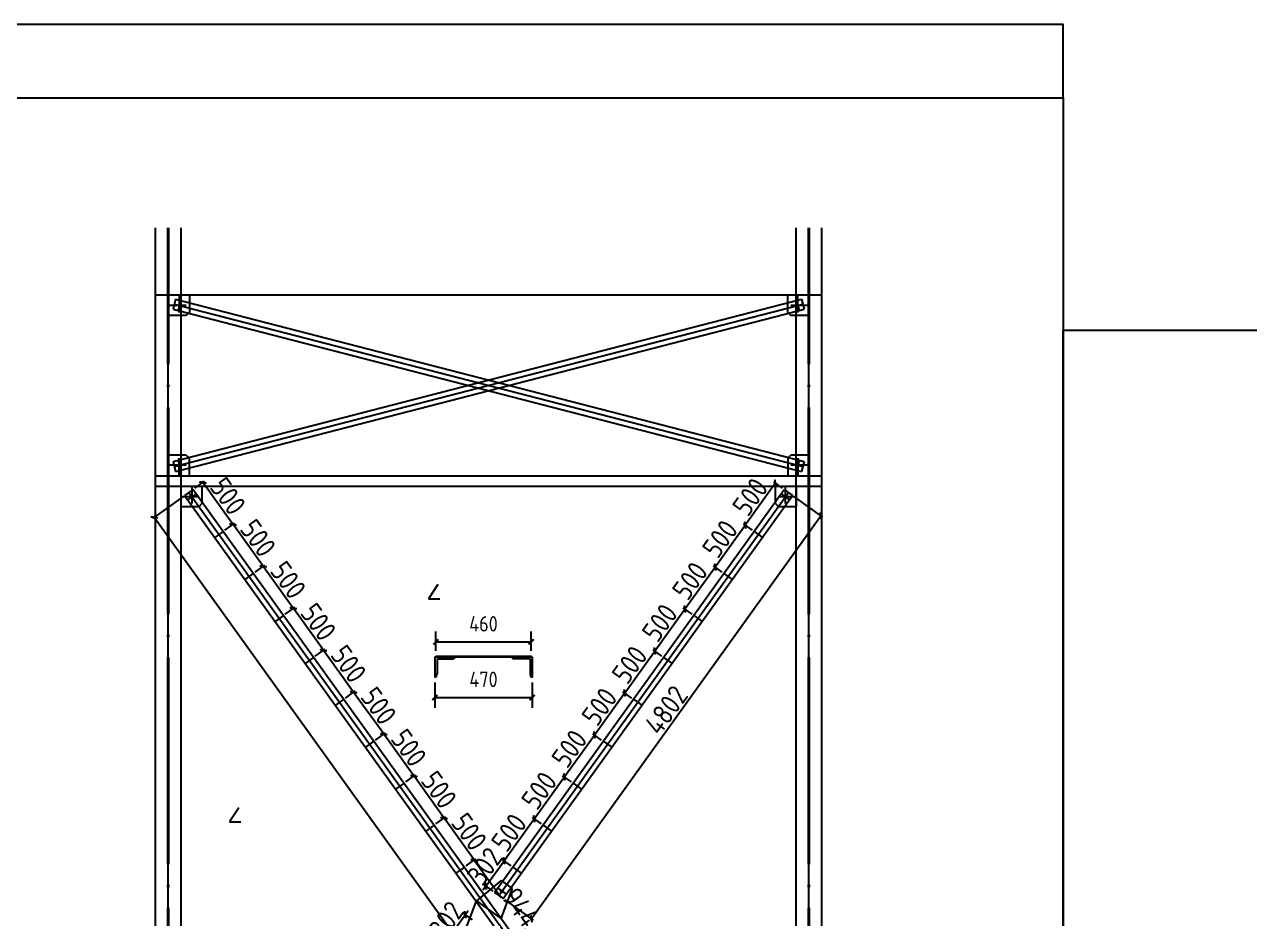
# Model space of a CAD drawing. Extents: x 564571 to 676920, y 109762 to 182243.
# Drawn here: x 597187 to 609042, y 167069 to 175721 of the extents above; entities that cross this region are included whole.
import ezdxf

# ---------------------------------------------------------------- set-up
doc = ezdxf.new("R2010")
doc.units = 0
doc.header["$LTSCALE"] = 1000
doc.header["$MEASUREMENT"] = 0
doc.linetypes.add('DOTE', pattern=[2.42, 2, -0.2, 0.02, -0.2])
doc.layers.add('DOTE', color=1, linetype='Continuous')
doc.styles.get("Standard").update_dxf_attribs({"font": 'gbenor.shx', "bigfont": 'gbcbig.shx'})
doc.dimstyles.get("Standard").update_dxf_attribs({"dimscale": 100, "dimtxt": 3.5, "dimasz": 1, "dimexe": 2.5, "dimexo": 3, "dimgap": 1.5, "dimtad": 1, "dimdec": 0, "dimzin": 0, "dimdsep": 46, "dimtxsty": 'Standard', "dimblk": 'ARCHTICK', "dimcen": 0.09, "dimadec": 0, "dimazin": 0, "dimtfac": 1, "dimtdec": 0, "dimtix": 1, "dimtmove": 2, "dimatfit": 3, "dimfxl": 1, "dimtolj": 1, "dimtzin": 0, "dimarcsym": 0})

# ---------------------------------------------------------------- blocks, each defined once
blk = doc.blocks.new('_ArchTick')
at = {"color": 0, "linetype": 'ByBlock', "const_width": 0.4}
blk.add_lwpolyline([(-0.5, -0.5), (0.5, 0.5)], dxfattribs=at)
blk = doc.blocks.new('*D145')
at = {"color": 3, "lineweight": -2}
for p, q in [((601159, 169353), (601159, 169108)), ((602099, 169353), (602099, 169108)), ((601159, 169208), (602099, 169208))]:
    blk.add_line(p, q, dxfattribs=at)
at = {"layer": 'Defpoints', "color": 0}
for p in [(601159, 169403), (602099, 169403), (602099, 169208)]:
    blk.add_point(p, dxfattribs=at)
at = {"color": 3, "lineweight": -2, "xscale": 50, "yscale": 50, "zscale": 50, "rotation": 180}
blk.add_blockref('_ArchTick', (601159, 169208), dxfattribs=at)
at = {"color": 3, "lineweight": -2, "xscale": 50, "yscale": 50, "zscale": 50}
blk.add_blockref('_ArchTick', (602099, 169208), dxfattribs=at)
at = {"color": 0, "insert": (601629, 169383), "char_height": 150, "attachment_point": 5}
blk.add_mtext('\\A1;470', dxfattribs=at)
blk = doc.blocks.new('*D155')
at = {"color": 3, "lineweight": -2}
for p, q in [((601277, 166861), (601453, 167106)), ((601522, 167057), (601437, 167118)), ((601453, 167106), (601482, 167147)), ((601277, 166861), (601248, 166821)), ((601346, 166811), (601261, 166873))]:
    blk.add_line(p, q, dxfattribs=at)
at = {"layer": 'Defpoints', "color": 0}
for p in [(601453, 167106), (601539, 167045), (601362, 166800)]:
    blk.add_point(p, dxfattribs=at)
at = {"color": 3, "lineweight": -2, "xscale": 50, "yscale": 50, "zscale": 50}
for p, rotation in [((601453, 167106), 234.3012843990553), ((601277, 166861), 54.30128439905529)]:
    blk.add_blockref('_ArchTick', p, dxfattribs=dict(at, rotation=rotation))
at = {"color": 0, "insert": (601268, 167054), "char_height": 200, "attachment_point": 5, "rotation": 54.3013}
blk.add_mtext('\\A1;302', dxfattribs=at)
blk = doc.blocks.new('*D156')
at = {"color": 3, "lineweight": -2}
for p, q in [((601651, 167382), (601828, 167628)), ((601897, 167578), (601811, 167639)), ((601828, 167628), (601857, 167668)), ((601721, 167333), (601635, 167394)), ((601651, 167382), (601622, 167342))]:
    blk.add_line(p, q, dxfattribs=at)
at = {"layer": 'Defpoints', "color": 0}
for p in [(601828, 167628), (601913, 167566), (601737, 167321)]:
    blk.add_point(p, dxfattribs=at)
at = {"color": 3, "lineweight": -2, "xscale": 50, "yscale": 50, "zscale": 50}
for p, rotation in [((601828, 167628), 234.3012843990553), ((601651, 167382), 54.30128439905529)]:
    blk.add_blockref('_ArchTick', p, dxfattribs=dict(at, rotation=rotation))
at = {"color": 0, "insert": (601642, 167575), "char_height": 200, "attachment_point": 5, "rotation": 54.3013}
blk.add_mtext('\\A1;302', dxfattribs=at)
blk = doc.blocks.new('*D157')
at = {"color": 3, "lineweight": -2}
for p, q in [((601822, 167619), (602125, 168042)), ((602189, 167984), (602103, 168045)), ((601897, 167578), (601811, 167639))]:
    blk.add_line(p, q, dxfattribs=at)
at = {"layer": 'Defpoints', "color": 0}
for p in [(602119, 168034), (602205, 167972), (601913, 167566)]:
    blk.add_point(p, dxfattribs=at)
at = {"color": 3, "lineweight": -2, "xscale": 50, "yscale": 50, "zscale": 50}
for p, rotation in [((602119, 168034), 54.30128439905531), ((601828, 167628), 234.3012843990553)]:
    blk.add_blockref('_ArchTick', p, dxfattribs=dict(at, rotation=rotation))
at = {"color": 0, "insert": (601876, 167901), "char_height": 200, "attachment_point": 5, "rotation": 54.3013}
blk.add_mtext('\\A1;500', dxfattribs=at)
blk = doc.blocks.new('*D158')
at = {"color": 3, "lineweight": -2}
for p, q in [((602114, 168025), (602417, 168448)), ((602480, 168390), (602395, 168451)), ((602189, 167984), (602103, 168045))]:
    blk.add_line(p, q, dxfattribs=at)
at = {"layer": 'Defpoints', "color": 0}
for p in [(602411, 168440), (602497, 168378), (602205, 167972)]:
    blk.add_point(p, dxfattribs=at)
at = {"color": 3, "lineweight": -2, "xscale": 50, "yscale": 50, "zscale": 50}
for p, rotation in [((602411, 168440), 54.30128439905531), ((602119, 168034), 234.3012843990553)]:
    blk.add_blockref('_ArchTick', p, dxfattribs=dict(at, rotation=rotation))
at = {"color": 0, "insert": (602168, 168307), "char_height": 200, "attachment_point": 5, "rotation": 54.3013}
blk.add_mtext('\\A1;500', dxfattribs=at)
blk = doc.blocks.new('*D159')
at = {"color": 3, "lineweight": -2}
for p, q in [((602405, 168432), (602709, 168854)), ((602772, 168796), (602687, 168857)), ((602480, 168390), (602395, 168451))]:
    blk.add_line(p, q, dxfattribs=at)
at = {"layer": 'Defpoints', "color": 0}
for p in [(602703, 168846), (602788, 168784), (602497, 168378)]:
    blk.add_point(p, dxfattribs=at)
at = {"color": 3, "lineweight": -2, "xscale": 50, "yscale": 50, "zscale": 50}
for p, rotation in [((602703, 168846), 54.30128439905531), ((602411, 168440), 234.3012843990553)]:
    blk.add_blockref('_ArchTick', p, dxfattribs=dict(at, rotation=rotation))
at = {"color": 0, "insert": (602460, 168713), "char_height": 200, "attachment_point": 5, "rotation": 54.3013}
blk.add_mtext('\\A1;500', dxfattribs=at)
blk = doc.blocks.new('*D160')
at = {"color": 3, "lineweight": -2}
for p, q in [((602697, 168838), (603000, 169260)), ((603064, 169202), (602978, 169263)), ((602772, 168796), (602687, 168857))]:
    blk.add_line(p, q, dxfattribs=at)
at = {"layer": 'Defpoints', "color": 0}
for p in [(602995, 169252), (603080, 169190), (602788, 168784)]:
    blk.add_point(p, dxfattribs=at)
at = {"color": 3, "lineweight": -2, "xscale": 50, "yscale": 50, "zscale": 50}
for p, rotation in [((602995, 169252), 54.30128439905531), ((602703, 168846), 234.3012843990553)]:
    blk.add_blockref('_ArchTick', p, dxfattribs=dict(at, rotation=rotation))
at = {"color": 0, "insert": (602751, 169119), "char_height": 200, "attachment_point": 5, "rotation": 54.3013}
blk.add_mtext('\\A1;500', dxfattribs=at)
blk = doc.blocks.new('*D161')
at = {"color": 3, "lineweight": -2}
for p, q in [((602989, 169244), (603292, 169666)), ((603356, 169608), (603270, 169669)), ((603064, 169202), (602978, 169263))]:
    blk.add_line(p, q, dxfattribs=at)
at = {"layer": 'Defpoints', "color": 0}
for p in [(603286, 169658), (603372, 169596), (603080, 169190)]:
    blk.add_point(p, dxfattribs=at)
at = {"color": 3, "lineweight": -2, "xscale": 50, "yscale": 50, "zscale": 50}
for p, rotation in [((603286, 169658), 54.30128439905531), ((602995, 169252), 234.3012843990553)]:
    blk.add_blockref('_ArchTick', p, dxfattribs=dict(at, rotation=rotation))
at = {"color": 0, "insert": (603043, 169525), "char_height": 200, "attachment_point": 5, "rotation": 54.3013}
blk.add_mtext('\\A1;500', dxfattribs=at)
blk = doc.blocks.new('*D162')
at = {"color": 3, "lineweight": -2}
for p, q in [((603281, 169650), (603584, 170072)), ((603647, 170014), (603562, 170076)), ((603356, 169608), (603270, 169669))]:
    blk.add_line(p, q, dxfattribs=at)
at = {"layer": 'Defpoints', "color": 0}
for p in [(603578, 170064), (603664, 170002), (603372, 169596)]:
    blk.add_point(p, dxfattribs=at)
at = {"color": 3, "lineweight": -2, "xscale": 50, "yscale": 50, "zscale": 50}
for p, rotation in [((603578, 170064), 54.30128439905531), ((603286, 169658), 234.3012843990553)]:
    blk.add_blockref('_ArchTick', p, dxfattribs=dict(at, rotation=rotation))
at = {"color": 0, "insert": (603335, 169931), "char_height": 200, "attachment_point": 5, "rotation": 54.3013}
blk.add_mtext('\\A1;500', dxfattribs=at)
blk = doc.blocks.new('*D163')
at = {"color": 3, "lineweight": -2}
for p, q in [((603572, 170056), (603876, 170478)), ((603939, 170420), (603854, 170482)), ((603647, 170014), (603562, 170076))]:
    blk.add_line(p, q, dxfattribs=at)
at = {"layer": 'Defpoints', "color": 0}
for p in [(603870, 170470), (603955, 170409), (603664, 170002)]:
    blk.add_point(p, dxfattribs=at)
at = {"color": 3, "lineweight": -2, "xscale": 50, "yscale": 50, "zscale": 50}
for p, rotation in [((603870, 170470), 54.30128439905531), ((603578, 170064), 234.3012843990553)]:
    blk.add_blockref('_ArchTick', p, dxfattribs=dict(at, rotation=rotation))
at = {"color": 0, "insert": (603627, 170337), "char_height": 200, "attachment_point": 5, "rotation": 54.3013}
blk.add_mtext('\\A1;500', dxfattribs=at)
blk = doc.blocks.new('*D164')
at = {"color": 3, "lineweight": -2}
for p, q in [((603864, 170462), (604168, 170884)), ((604231, 170826), (604145, 170888)), ((603939, 170420), (603854, 170482))]:
    blk.add_line(p, q, dxfattribs=at)
at = {"layer": 'Defpoints', "color": 0}
for p in [(604162, 170876), (604247, 170815), (603955, 170409)]:
    blk.add_point(p, dxfattribs=at)
at = {"color": 3, "lineweight": -2, "xscale": 50, "yscale": 50, "zscale": 50}
for p, rotation in [((604162, 170876), 54.30128439905531), ((603870, 170470), 234.3012843990553)]:
    blk.add_blockref('_ArchTick', p, dxfattribs=dict(at, rotation=rotation))
at = {"color": 0, "insert": (603918, 170743), "char_height": 200, "attachment_point": 5, "rotation": 54.3013}
blk.add_mtext('\\A1;500', dxfattribs=at)
blk = doc.blocks.new('*D165')
at = {"color": 3, "lineweight": -2}
for p, q in [((604156, 170868), (604459, 171290)), ((604523, 171232), (604437, 171294)), ((604231, 170826), (604145, 170888))]:
    blk.add_line(p, q, dxfattribs=at)
at = {"layer": 'Defpoints', "color": 0}
for p in [(604453, 171282), (604539, 171221), (604247, 170815)]:
    blk.add_point(p, dxfattribs=at)
at = {"color": 3, "lineweight": -2, "xscale": 50, "yscale": 50, "zscale": 50}
for p, rotation in [((604453, 171282), 54.30128439905531), ((604162, 170876), 234.3012843990553)]:
    blk.add_blockref('_ArchTick', p, dxfattribs=dict(at, rotation=rotation))
at = {"color": 0, "insert": (604210, 171149), "char_height": 200, "attachment_point": 5, "rotation": 54.3013}
blk.add_mtext('\\A1;500', dxfattribs=at)
blk = doc.blocks.new('*D174')
at = {"color": 3, "lineweight": -2}
for p, q in [((601460, 167578), (601555, 167646)), ((601533, 167643), (601799, 167273)), ((602096, 166860), (602021, 166965)), ((602011, 166811), (602106, 166880))]:
    blk.add_line(p, q, dxfattribs=at)
at = {"layer": 'Defpoints', "color": 0}
for p in [(601539, 167635), (601444, 167566), (601994, 166800)]:
    blk.add_point(p, dxfattribs=at)
at = {"color": 3, "lineweight": -2, "xscale": 50, "yscale": 50, "zscale": 50}
for p, rotation in [((601539, 167635), 125.6987156009447), ((602090, 166868), 305.6987156009446)]:
    blk.add_blockref('_ArchTick', p, dxfattribs=dict(at, rotation=rotation))
at = {"color": 0, "insert": (601990, 167176), "char_height": 200, "attachment_point": 5, "rotation": 305.6987}
blk.add_mtext('\\A1;944', dxfattribs=at)
blk = doc.blocks.new('*D175')
at = {"color": 3, "lineweight": -2}
for p, q in [((601168, 167984), (601264, 168052)), ((601545, 167627), (601241, 168049)), ((601460, 167578), (601555, 167646))]:
    blk.add_line(p, q, dxfattribs=at)
at = {"layer": 'Defpoints', "color": 0}
for p in [(601247, 168041), (601152, 167972), (601444, 167566)]:
    blk.add_point(p, dxfattribs=at)
at = {"color": 3, "lineweight": -2, "xscale": 50, "yscale": 50, "zscale": 50}
for p, rotation in [((601247, 168041), 125.6987156009447), ((601539, 167635), 305.6987156009446)]:
    blk.add_blockref('_ArchTick', p, dxfattribs=dict(at, rotation=rotation))
at = {"color": 0, "insert": (601491, 167908), "char_height": 200, "attachment_point": 5, "rotation": 305.6987}
blk.add_mtext('\\A1;500', dxfattribs=at)
blk = doc.blocks.new('*D176')
at = {"color": 3, "lineweight": -2}
for p, q in [((600876, 168390), (600972, 168459)), ((601253, 168033), (600950, 168455)), ((601168, 167984), (601264, 168052))]:
    blk.add_line(p, q, dxfattribs=at)
at = {"layer": 'Defpoints', "color": 0}
for p in [(600860, 168378), (600956, 168447), (601152, 167972)]:
    blk.add_point(p, dxfattribs=at)
at = {"color": 3, "lineweight": -2, "xscale": 50, "yscale": 50, "zscale": 50}
for p, rotation in [((600956, 168447), 125.6987156009447), ((601247, 168041), 305.6987156009446)]:
    blk.add_blockref('_ArchTick', p, dxfattribs=dict(at, rotation=rotation))
at = {"color": 0, "insert": (601199, 168314), "char_height": 200, "attachment_point": 5, "rotation": 305.6987}
blk.add_mtext('\\A1;500', dxfattribs=at)
blk = doc.blocks.new('*D177')
at = {"color": 3, "lineweight": -2}
for p, q in [((600585, 168796), (600680, 168865)), ((600961, 168439), (600658, 168861)), ((600876, 168390), (600972, 168459))]:
    blk.add_line(p, q, dxfattribs=at)
at = {"layer": 'Defpoints', "color": 0}
for p in [(600664, 168853), (600568, 168784), (600860, 168378)]:
    blk.add_point(p, dxfattribs=at)
at = {"color": 3, "lineweight": -2, "xscale": 50, "yscale": 50, "zscale": 50}
for p, rotation in [((600664, 168853), 125.6987156009447), ((600956, 168447), 305.6987156009446)]:
    blk.add_blockref('_ArchTick', p, dxfattribs=dict(at, rotation=rotation))
at = {"color": 0, "insert": (600907, 168720), "char_height": 200, "attachment_point": 5, "rotation": 305.6987}
blk.add_mtext('\\A1;500', dxfattribs=at)
blk = doc.blocks.new('*D178')
at = {"color": 3, "lineweight": -2}
for p, q in [((600293, 169202), (600388, 169271)), ((600670, 168845), (600366, 169267)), ((600585, 168796), (600680, 168865))]:
    blk.add_line(p, q, dxfattribs=at)
at = {"layer": 'Defpoints', "color": 0}
for p in [(600277, 169190), (600372, 169259), (600568, 168784)]:
    blk.add_point(p, dxfattribs=at)
at = {"color": 3, "lineweight": -2, "xscale": 50, "yscale": 50, "zscale": 50}
for p, rotation in [((600372, 169259), 125.6987156009447), ((600664, 168853), 305.6987156009446)]:
    blk.add_blockref('_ArchTick', p, dxfattribs=dict(at, rotation=rotation))
at = {"color": 0, "insert": (600615, 169126), "char_height": 200, "attachment_point": 5, "rotation": 305.6987}
blk.add_mtext('\\A1;500', dxfattribs=at)
blk = doc.blocks.new('*D179')
at = {"color": 3, "lineweight": -2}
for p, q in [((600001, 169608), (600096, 169677)), ((600378, 169251), (600074, 169673)), ((600293, 169202), (600388, 169271))]:
    blk.add_line(p, q, dxfattribs=at)
at = {"layer": 'Defpoints', "color": 0}
for p in [(600080, 169665), (599985, 169596), (600277, 169190)]:
    blk.add_point(p, dxfattribs=at)
at = {"color": 3, "lineweight": -2, "xscale": 50, "yscale": 50, "zscale": 50}
for p, rotation in [((600080, 169665), 125.6987156009447), ((600372, 169259), 305.6987156009446)]:
    blk.add_blockref('_ArchTick', p, dxfattribs=dict(at, rotation=rotation))
at = {"color": 0, "insert": (600324, 169532), "char_height": 200, "attachment_point": 5, "rotation": 305.6987}
blk.add_mtext('\\A1;500', dxfattribs=at)
blk = doc.blocks.new('*D180')
at = {"color": 3, "lineweight": -2}
for p, q in [((599709, 170014), (599805, 170083)), ((600086, 169657), (599783, 170079)), ((600001, 169608), (600096, 169677))]:
    blk.add_line(p, q, dxfattribs=at)
at = {"layer": 'Defpoints', "color": 0}
for p in [(599693, 170002), (599788, 170071), (599985, 169596)]:
    blk.add_point(p, dxfattribs=at)
at = {"color": 3, "lineweight": -2, "xscale": 50, "yscale": 50, "zscale": 50}
for p, rotation in [((599788, 170071), 125.6987156009447), ((600080, 169665), 305.6987156009446)]:
    blk.add_blockref('_ArchTick', p, dxfattribs=dict(at, rotation=rotation))
at = {"color": 0, "insert": (600032, 169938), "char_height": 200, "attachment_point": 5, "rotation": 305.6987}
blk.add_mtext('\\A1;500', dxfattribs=at)
blk = doc.blocks.new('*D181')
at = {"color": 3, "lineweight": -2}
for p, q in [((599418, 170420), (599513, 170489)), ((599794, 170063), (599491, 170485)), ((599709, 170014), (599805, 170083))]:
    blk.add_line(p, q, dxfattribs=at)
at = {"layer": 'Defpoints', "color": 0}
for p in [(599497, 170477), (599401, 170409), (599693, 170002)]:
    blk.add_point(p, dxfattribs=at)
at = {"color": 3, "lineweight": -2, "xscale": 50, "yscale": 50, "zscale": 50}
for p, rotation in [((599497, 170477), 125.6987156009447), ((599788, 170071), 305.6987156009446)]:
    blk.add_blockref('_ArchTick', p, dxfattribs=dict(at, rotation=rotation))
at = {"color": 0, "insert": (599740, 170344), "char_height": 200, "attachment_point": 5, "rotation": 305.6987}
blk.add_mtext('\\A1;500', dxfattribs=at)
blk = doc.blocks.new('*D182')
at = {"color": 3, "lineweight": -2}
for p, q in [((599126, 170826), (599221, 170895)), ((599503, 170469), (599199, 170891)), ((599418, 170420), (599513, 170489))]:
    blk.add_line(p, q, dxfattribs=at)
at = {"layer": 'Defpoints', "color": 0}
for p in [(599205, 170883), (599110, 170815), (599401, 170409)]:
    blk.add_point(p, dxfattribs=at)
at = {"color": 3, "lineweight": -2, "xscale": 50, "yscale": 50, "zscale": 50}
for p, rotation in [((599205, 170883), 125.6987156009447), ((599497, 170477), 305.6987156009446)]:
    blk.add_blockref('_ArchTick', p, dxfattribs=dict(at, rotation=rotation))
at = {"color": 0, "insert": (599448, 170750), "char_height": 200, "attachment_point": 5, "rotation": 305.6987}
blk.add_mtext('\\A1;500', dxfattribs=at)
blk = doc.blocks.new('*D183')
at = {"color": 3, "lineweight": -2}
for p, q in [((598834, 171232), (598929, 171301)), ((599211, 170875), (598907, 171297)), ((599126, 170826), (599221, 170895))]:
    blk.add_line(p, q, dxfattribs=at)
at = {"layer": 'Defpoints', "color": 0}
for p in [(598818, 171221), (598913, 171289), (599110, 170815)]:
    blk.add_point(p, dxfattribs=at)
at = {"color": 3, "lineweight": -2, "xscale": 50, "yscale": 50, "zscale": 50}
for p, rotation in [((598913, 171289), 125.6987156009447), ((599205, 170883), 305.6987156009446)]:
    blk.add_blockref('_ArchTick', p, dxfattribs=dict(at, rotation=rotation))
at = {"color": 0, "insert": (599157, 171156), "char_height": 200, "attachment_point": 5, "rotation": 305.6987}
blk.add_mtext('\\A1;500', dxfattribs=at)
blk = doc.blocks.new('*D185')
at = {"color": 3, "lineweight": -2}
for p, q in [((604636, 171151), (604910, 170954)), ((602086, 167058), (604900, 170974)), ((601834, 167251), (602108, 167054))]:
    blk.add_line(p, q, dxfattribs=at)
at = {"layer": 'Defpoints', "color": 0}
for p in [(604620, 171162), (604894, 170965), (601818, 167263)]:
    blk.add_point(p, dxfattribs=at)
at = {"color": 3, "lineweight": -2, "xscale": 50, "yscale": 50, "zscale": 50}
for p, rotation in [((604894, 170965), 54.30128439872399), ((602092, 167066), 234.301284398724)]:
    blk.add_blockref('_ArchTick', p, dxfattribs=dict(at, rotation=rotation))
at = {"color": 0, "insert": (603396, 169086), "char_height": 200, "attachment_point": 5, "rotation": 54.3013}
blk.add_mtext('\\A1;4802', dxfattribs=at)
blk = doc.blocks.new('*D186')
at = {"color": 3, "lineweight": -2}
for p, q in [((598720, 171151), (598426, 170939)), ((604251, 162868), (598437, 170959)), ((604523, 163075), (604229, 162864))]:
    blk.add_line(p, q, dxfattribs=at)
at = {"layer": 'Defpoints', "color": 0}
for p in [(598737, 171162), (598443, 170951), (604539, 163087)]:
    blk.add_point(p, dxfattribs=at)
at = {"color": 3, "lineweight": -2, "xscale": 50, "yscale": 50, "zscale": 50}
for p, rotation in [((598443, 170951), 125.6987156012789), ((604245, 162876), 305.6987156012789)]:
    blk.add_blockref('_ArchTick', p, dxfattribs=dict(at, rotation=rotation))
at = {"color": 0, "insert": (601962, 166301), "char_height": 200, "attachment_point": 5, "rotation": 305.6987}
blk.add_mtext('\\A1;9944', dxfattribs=at)
blk = doc.blocks.new('*D187')
at = {"color": 3, "lineweight": -2}
for p, q in [((601169, 169658), (601169, 169846)), ((602089, 169658), (602089, 169846)), ((601169, 169746), (602089, 169746))]:
    blk.add_line(p, q, dxfattribs=at)
at = {"layer": 'Defpoints', "color": 0}
for p in [(602089, 169746), (601169, 169608), (602089, 169608)]:
    blk.add_point(p, dxfattribs=at)
at = {"color": 3, "lineweight": -2, "xscale": 50, "yscale": 50, "zscale": 50, "rotation": 180}
blk.add_blockref('_ArchTick', (601169, 169746), dxfattribs=at)
at = {"color": 3, "lineweight": -2, "xscale": 50, "yscale": 50, "zscale": 50}
blk.add_blockref('_ArchTick', (602089, 169746), dxfattribs=at)
at = {"color": 0, "insert": (601629, 169921), "char_height": 150, "attachment_point": 5}
blk.add_mtext('\\A1;460', dxfattribs=at)

msp = doc.modelspace()

# ---------------------------------------------------------------- linework, layer by layer
for p, q in [((598453.3, 173103.8), (604903.3, 173103.8)), ((598649.4, 173061.7), (598624.4, 172964.9)), ((598697.8, 173049.2), (598672.8, 172952.4)), ((604658.8, 173049.2), (604683.8, 172952.4)), ((604707.3, 173061.7), (604732.2, 172964.9)), ((598752.3, 171553.8), (598782.3, 171523.8)), ((598624.4, 171492.7), (598649.4, 171395.9)), ((598672.8, 171505.2), (598697.8, 171408.4)), ((604683.8, 171505.2), (604658.8, 171408.4)), ((604732.2, 171492.7), (604707.3, 171395.9)), ((598453.3, 171353.8), (604903.3, 171353.8)), ((598453.3, 171253.8), (604903.3, 171253.8)), ((598817.8, 171220.6), (598736.6, 171162.2)), ((598846.9, 171180), (598765.7, 171121.6)), ((604509.7, 171180), (604590.9, 171121.6)), ((604538.9, 171220.6), (604620.1, 171162.2)), ((599109.5, 170814.6), (599028.3, 170756.2)), ((604247.1, 170814.6), (604328.4, 170756.2)), ((599401.3, 170408.5), (599320.1, 170350.2)), ((603955.4, 170408.5), (604036.6, 170350.2)), ((601186.3, 170300.6), (601095.3, 170164.1)), ((601095.3, 170164.1), (601207.3, 170164.1)), ((599693, 170002.5), (599611.8, 169944.1)), ((603663.6, 170002.5), (603744.8, 169944.1)), ((599984.8, 169596.4), (599903.6, 169538.1)), ((601159.2, 169602.6), (601159.2, 169402.6)), ((601159.2, 169602.6), (601359.2, 169602.6)), ((601159.2, 169602.6), (602099.2, 169602.6)), ((601169.2, 169602.6), (601169.2, 169607.6)), ((601629.2, 169602.6), (601169.2, 169602.6)), ((601179.2, 169582.6), (601179.2, 169436.6)), ((601179.2, 169582.6), (601331.7, 169582.6)), ((601629.2, 169602.6), (601399.2, 169602.6)), ((602099.2, 169602.6), (601899.2, 169602.6)), ((602079.2, 169582.6), (601926.7, 169582.6)), ((602079.2, 169582.6), (602079.2, 169436.6)), ((602089.2, 169607.6), (602089.2, 169602.6)), ((602099.2, 169602.6), (602099.2, 169402.6)), ((602099.2, 169602.6), (602099.2, 169402.6)), ((603371.9, 169596.4), (603453.1, 169538.1)), ((600276.6, 169190.4), (600195.4, 169132)), ((603080.1, 169190.4), (603161.3, 169132)), ((600568.3, 168784.3), (600487.1, 168726)), ((602788.3, 168784.3), (602869.5, 168726)), ((600860.1, 168378.3), (600778.9, 168319.9)), ((602496.6, 168378.3), (602577.8, 168319.9)), ((599260.3, 168141.3), (599169.3, 168004.8)), ((599169.3, 168004.8), (599281.3, 168004.8)), ((601151.9, 167972.2), (601070.6, 167913.9)), ((602204.8, 167972.2), (602286, 167913.9)), ((601443.6, 167566.2), (601362.4, 167507.8)), ((601913.1, 167566.2), (601994.3, 167507.8)), ((601800.6, 167435.4), (601560.3, 167238.7)), ((601800.6, 167435.4), (601906.2, 167359.5)), ((601736.9, 167321.1), (601818.1, 167262.7)), ((601766.1, 167361.7), (601847.3, 167303.3)), ((601785.6, 167347.7), (601827.8, 167317.3)), ((601906.2, 167359.5), (601796.4, 167069)), ((601450.5, 166948.1), (601560.3, 167238.7)), ((601560.3, 167238.7), (601796.4, 167069))]:
    msp.add_line(p, q)
at = {"color": 2}
for p, q in [((598582.3, 173103.8), (598782.3, 173103.8)), ((598685.3, 173103.8), (598685.3, 172933.8)), ((598782.3, 173103.8), (598782.3, 172933.8)), ((604574.3, 173103.8), (604774.3, 173103.8)), ((604574.3, 172933.8), (604574.3, 173103.8)), ((604671.3, 172933.8), (604671.3, 173103.8)), ((604774.3, 173103.8), (604774.3, 172903.8)), ((598752.3, 173000.8), (598582.3, 173000.8)), ((604774.3, 173000.8), (604604.3, 173000.8)), ((598752.3, 172903.8), (598582.3, 172903.8)), ((598782.3, 172933.8), (598752.3, 172903.8)), ((604574.3, 172933.8), (604604.3, 172903.8)), ((604774.3, 172903.8), (604604.3, 172903.8)), ((598752.3, 171553.8), (598582.3, 171553.8)), ((604574.3, 171523.8), (604604.3, 171553.8)), ((604774.3, 171553.8), (604604.3, 171553.8)), ((604774.3, 171353.8), (604774.3, 171553.8)), ((598752.3, 171456.8), (598582.3, 171456.8)), ((598685.3, 171353.8), (598685.3, 171523.8)), ((598782.3, 171353.8), (598782.3, 171523.8)), ((604574.3, 171523.8), (604574.3, 171353.8)), ((604774.3, 171456.8), (604604.3, 171456.8)), ((604671.3, 171523.8), (604671.3, 171353.8)), ((598582.3, 171353.8), (598782.3, 171353.8)), ((604574.3, 171353.8), (604774.3, 171353.8)), ((598703.3, 171253.8), (598903.3, 171253.8)), ((598806.3, 171253.8), (598806.3, 171083.8)), ((598903.3, 171253.8), (598903.3, 171083.8)), ((604453.3, 171253.8), (604653.3, 171253.8)), ((604453.3, 171083.8), (604453.3, 171253.8)), ((604550.3, 171083.8), (604550.3, 171253.8)), ((604653.3, 171253.8), (604653.3, 171053.8)), ((598873.3, 171150.8), (598703.3, 171150.8)), ((598903.3, 171083.8), (598873.3, 171053.8)), ((604453.3, 171083.8), (604483.3, 171053.8)), ((604653.3, 171150.8), (604483.3, 171150.8)), ((598873.3, 171053.8), (598703.3, 171053.8)), ((604653.3, 171053.8), (604483.3, 171053.8)), ((601169.2, 169607.6), (602089.2, 169607.6))]:
    msp.add_line(p, q, dxfattribs=at)
at = {"color": 6}
for p, q in [((598624.4, 171492.7), (604707.3, 173061.7)), ((598624.4, 172964.9), (604707.3, 171395.9)), ((598636.9, 173013.3), (604719.7, 171444.3)), ((598636.9, 171444.3), (604719.7, 173013.3)), ((598649.4, 173061.7), (604732.2, 171492.7)), ((598649.4, 171395.9), (604732.2, 172964.9)), ((598777.2, 171191.4), (604579.5, 163116.2)), ((598817.8, 171220.6), (604620.1, 163145.4)), ((601736.9, 167321.1), (604538.9, 171220.6)), ((601777.5, 167291.9), (604579.5, 171191.4)), ((598736.6, 171162.2), (604538.9, 163087)), ((601818.1, 167262.7), (604620.1, 171162.2))]:
    msp.add_line(p, q, dxfattribs=at)
for points in [[(586239.1, 175012.3), (607239.1, 175012.3), (607239.1, 175720.6), (586239.1, 175720.6)], [(596739.1, 160162.3), (596739.1, 175012.3), (607239.1, 175012.3), (607239.1, 160162.3)], [(607239.1, 172762.3), (625059.1, 172762.3), (625059.1, 160162.3), (607239.1, 160162.3)]]:
    msp.add_lwpolyline(points, close=True)
msp.add_circle((601806.7, 167332.5), 11)
for centre, radius, start, end in [((601330.9, 169612.5), 30, 268.57749, 340.60709), ((601927.5, 169612.5), 30, 199.39291, 271.42251), ((601137.6, 169438.1), 41.6, 301.2337, 357.83521), ((602120.8, 169438.1), 41.6, 182.16479, 238.7663)]:
    msp.add_arc(centre, radius, start, end)
at = {"layer": 'DOTE', "color": 0}
for p, q in [((598453.3, 162753.8), (598453.3, 173753.8)), ((598703.3, 162753.8), (598703.3, 173753.8)), ((604653.3, 162753.8), (604653.3, 173753.8)), ((604903.3, 162753.8), (604903.3, 173753.8))]:
    msp.add_line(p, q, dxfattribs=at)
at = {"layer": 'DOTE', "color": 0, "linetype": 'DOTE'}
for p, q in [((598574.3, 162753.8), (598574.3, 173753.8)), ((598582.3, 162753.8), (598582.3, 173753.8)), ((604774.3, 162753.8), (604774.3, 173753.8)), ((604782.3, 162753.8), (604782.3, 173753.8))]:
    msp.add_line(p, q, dxfattribs=at)
at = {"layer": 'DOTE'}
for p, q in [((598578.3, 162753.8), (598578.3, 173753.8)), ((604778.3, 162753.8), (604778.3, 173753.8))]:
    msp.add_line(p, q, dxfattribs=at)

# ---------------------------------------------------------------- dimensions: what is measured, and where the dimension line sits
for base, p1, p2, angle, picture, middle in [((598913.2, 171289.2), (599109.5, 170814.6), (598817.8, 171220.6), 305.69872, '*D183', (599156.5, 171156.2)), ((604453.5, 171282), (604247.1, 170814.6), (604538.9, 171220.6), 234.30128, '*D165', (604210.1, 171149)), ((599205, 170883.1), (599401.3, 170408.5), (599109.5, 170814.6), 305.69872, '*D182', (599448.3, 170750.1)), ((604161.7, 170875.9), (603955.4, 170408.5), (604247.1, 170814.6), 234.30128, '*D164', (603918.4, 170742.9)), ((599496.7, 170477.1), (599693, 170002.5), (599401.3, 170408.5), 305.69872, '*D181', (599740.1, 170344.1)), ((603869.9, 170469.9), (603663.6, 170002.5), (603955.4, 170408.5), 234.30128, '*D163', (603626.6, 170336.9)), ((599788.5, 170071), (599984.8, 169596.4), (599693, 170002.5), 305.69872, '*D180', (600031.8, 169938)), ((603578.2, 170063.8), (603371.9, 169596.4), (603663.6, 170002.5), 234.30128, '*D162', (603334.9, 169930.8)), ((600080.3, 169665), (600276.6, 169190.4), (599984.8, 169596.4), 305.69872, '*D179', (600323.6, 169532)), ((603286.4, 169657.8), (603080.1, 169190.4), (603371.9, 169596.4), 234.30128, '*D161', (603043.1, 169524.8)), ((600372, 169258.9), (600568.3, 168784.3), (600276.6, 169190.4), 305.69872, '*D178', (600615.3, 169125.9)), ((602994.7, 169251.7), (602788.3, 168784.3), (603080.1, 169190.4), 234.30128, '*D160', (602751.3, 169118.7)), ((600663.8, 168852.9), (600860.1, 168378.3), (600568.3, 168784.3), 305.69872, '*D177', (600907.1, 168719.9)), ((602702.9, 168845.7), (602496.6, 168378.3), (602788.3, 168784.3), 234.30128, '*D159', (602459.6, 168712.7)), ((600955.5, 168446.8), (601151.9, 167972.2), (600860.1, 168378.3), 305.69872, '*D176', (601198.9, 168313.8)), ((602411.1, 168439.7), (602204.8, 167972.2), (602496.6, 168378.3), 234.30128, '*D158', (602167.8, 168306.6)), ((601247.3, 168040.8), (601443.6, 167566.2), (601151.9, 167972.2), 305.69872, '*D175', (601490.6, 167907.8)), ((602119.4, 168033.6), (601913.1, 167566.2), (602204.8, 167972.2), 234.30128, '*D157', (601876, 167900.6)), ((601827.6, 167627.6), (601736.9, 167321.1), (601913.1, 167566.2), 234.30128, '*D156', (601642.1, 167575)), ((601453.1, 167106.3), (601362.4, 166799.8), (601538.5, 167044.9), 234.30128, '*D155', (601267.6, 167053.8))]:
    dim = msp.add_linear_dim(base=base, p1=p1, p2=p2, angle=angle, dimstyle='Standard', override={"dimtxt": 2, "dimasz": 0.5, "dimexe": 0.2, "dimexo": 0.2, "dimgap": 0.2, "dimdle": 0.1, "dimclrd": 3, "dimclre": 3})
    dim.commit()
    dim.dimension.update_dxf_attribs({"geometry": picture, "text_midpoint": middle})
for base, p1, p2, angle, picture, middle, dimtype in [((598442.6, 170951.1), (604538.9, 163087), (598736.6, 171162.2), 125.69872, '*D186', (601962.3, 166301.3), 161), ((601539.1, 167634.7), (601994.3, 166799.8), (601443.6, 167566.2), 305.69872, '*D174', (601989.6, 167176.5), 160)]:
    dim = msp.add_linear_dim(base=base, p1=p1, p2=p2, angle=angle, dimstyle='Standard', override={"dimtxt": 2, "dimasz": 0.5, "dimexe": 0.2, "dimexo": 0.2, "dimgap": 0.2, "dimdle": 0.1, "dimclrd": 3, "dimclre": 3})
    dim.commit()
    dim.dimension.update_dxf_attribs({"geometry": picture, "text_midpoint": middle, "dimtype": dimtype})
for p1, p2, distance, override, picture, middle in [((601818.1, 167262.7), (604620.1, 171162.2), -337.2, {"dimtxt": 2, "dimasz": 0.5, "dimexe": 0.2, "dimexo": 0.2, "dimgap": 0.2, "dimdle": 0.1, "dimclrd": 3, "dimclre": 3}, '*D185', (603395.5, 169085.7)), ((601169.2, 169607.6), (602089.2, 169607.6), 138.4, {"dimtxt": 1.5, "dimasz": 0.5, "dimexe": 1, "dimexo": 0.5, "dimgap": 1, "dimlfac": 0.5, "dimclrd": 3, "dimclre": 3}, '*D187', (601629.2, 169920.9))]:
    dim = msp.add_aligned_dim(p1=p1, p2=p2, distance=distance, dimstyle='Standard', override=override)
    dim.commit()
    dim.dimension.update_dxf_attribs({"geometry": picture, "text_midpoint": middle})
dim = msp.add_linear_dim(base=(602099.2, 169207.7), p1=(601159.2, 169402.6), p2=(602099.2, 169402.6), dimstyle='Standard', override={"dimtxt": 1.5, "dimasz": 0.5, "dimexe": 1, "dimexo": 0.5, "dimgap": 1, "dimlfac": 0.5, "dimclrd": 3, "dimclre": 3})
dim.commit()
dim.dimension.update_dxf_attribs({"geometry": '*D145', "text_midpoint": (601629.2, 169382.7)})

doc.saveas('drawing.dxf')
